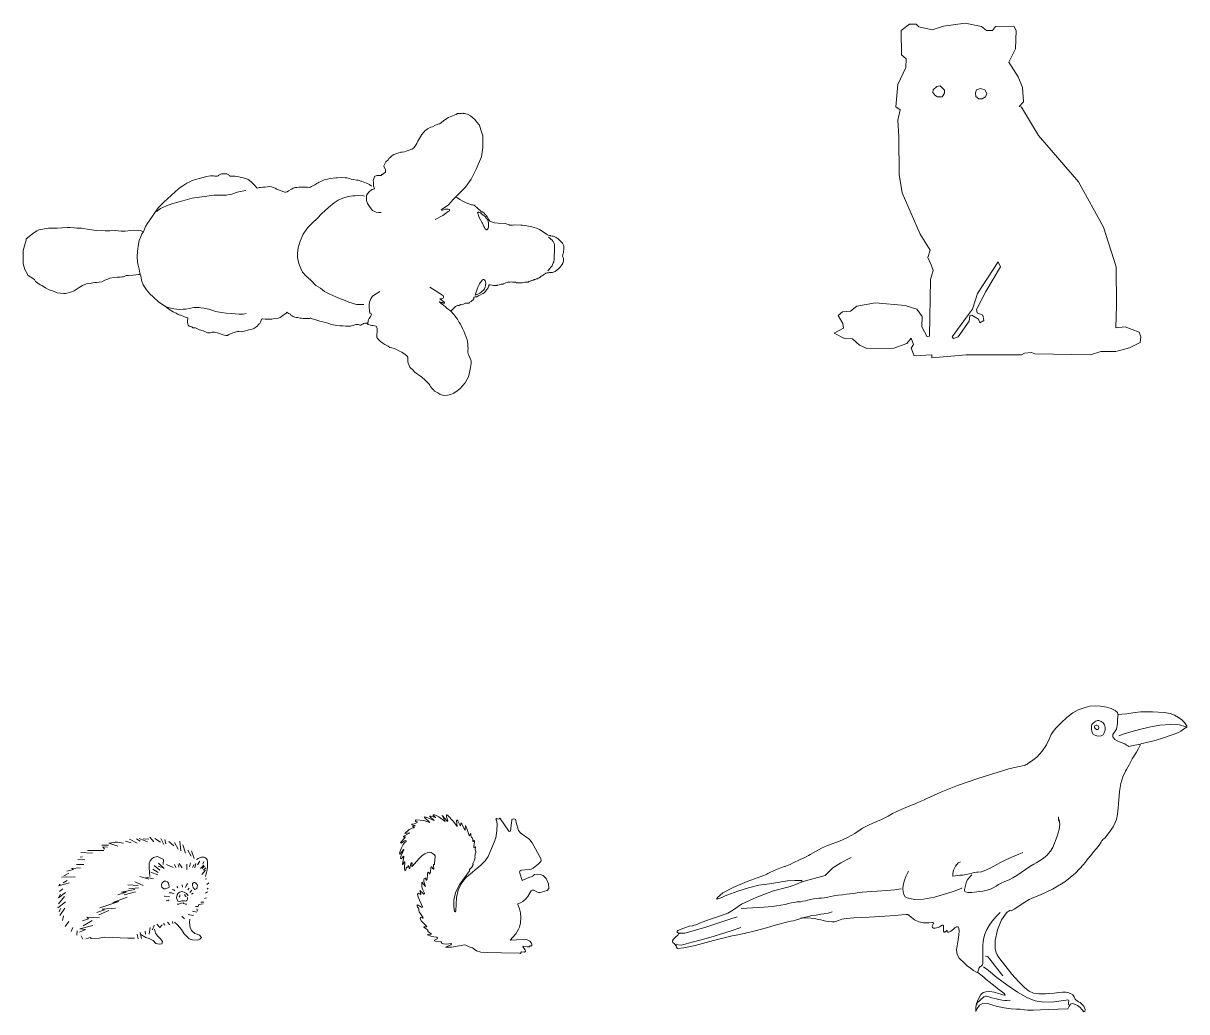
# Model space of a CAD drawing. Header units: millimetres. Extents: x -63086 to 144078, y -129912 to 13382.
# Drawn here: x -53762 to -52505, y -95725 to -94657 of the extents above; entities that cross this region are included whole.
import ezdxf

# ---------------------------------------------------------------- set-up
doc = ezdxf.new("R2010")
doc.units = ezdxf.units.MM
doc.layers.get('0').update_dxf_attribs({"lineweight": 0})
doc.layers.add('展開建具用', color=250, linetype='Continuous', lineweight=9)

# ---------------------------------------------------------------- blocks, each defined once
blk = doc.blocks.new('犬15（CAD素材.com）')
at = {"color": 0, "linetype": 'ByBlock', "lineweight": -2}
for points in [[(-38.8, 38.6), (-42, 38.6), (-44.4, 38.9), (-45.8, 39.7), (-48.2, 40.8), (-50.9, 44), (-53.6, 48.1), (-55, 51.3), (-55, 57.3), (-52.3, 60.5), (-49, 63.2), (-48.5, 63.2), (-46.6, 64), (-46.1, 64.6), (-47.1, 67.3), (-47.1, 70.8), (-47.7, 73.2), (-45.8, 77.8), (-46.1, 77.5), (-43.6, 78.6), (-39, 78.6), (-38.2, 79.4), (-37.7, 79.4), (-36.9, 80.3), (-34.4, 82.1), (-34.2, 83.2), (-34.2, 85.1), (-36.1, 88.1), (-36.1, 88.9), (-33.9, 93.2), (-31.5, 95.4), (-30.6, 96.7), (-29.6, 97.6), (-28.5, 98.6), (-27.3, 99.8), (-25.2, 101), (-23.8, 101.7), (-21.5, 102.7), (-20, 103.1), (-18.6, 103.4), (-17.8, 103.6), (-16.2, 103.6), (-13.9, 104), (-11.8, 104.8), (-8.6, 105.8), (-7, 106.4), (-5.5, 107.1), (-5, 107.4), (-5, 107.4), (-4, 108.1), (-2.6, 109.8), (-0.6, 113.2), (0.7, 115.5), (2.7, 119.1), (4.8, 122.9), (7.1, 125.4), (9, 127.4), (9.9, 127.8), (11.1, 128.8), (14.6, 130.7), (16.4, 131.2), (19.1, 132.5), (22.2, 133.8), (24, 134.4), (25.8, 135.5), (28.9, 137.9), (33.7, 141.1), (37.3, 142.6), (40.6, 144.2), (41.9, 144.5), (43.6, 145.3), (45.3, 145.5), (47.8, 145.6), (49.2, 145.7), (49.7, 145.6), (50.9, 145.5), (52.6, 145.1), (54.4, 144.6), (57.5, 142.8), (62.1, 139), (64.1, 136.5), (67.2, 132.9), (68.8, 127.8), (70.8, 121.5), (71, 117.7), (71, 108.9), (69.4, 98.8), (63.8, 85.5), (58.4, 74.7), (52.2, 66), (45.7, 59.3), (38.9, 52.7), (33.7, 46.9), (26.8, 42.2), (25.7, 41.5)], [(13.7, -42.3), (19.2, -45.8), (24.5, -49.1), (26.2, -50.2), (28, -51.7), (28.4, -52.5), (28.4, -53.2), (28.1, -53.9), (27.3, -54.6), (26.7, -54.8), (26.1, -54.8), (24.8, -54.9), (24.4, -54.9), (25.8, -55.8), (27.1, -56.6), (27.1, -56.6), (28.2, -57.5), (28.9, -58), (29.4, -58.8), (29.5, -59.2), (29.5, -59.4), (29.2, -59.6), (28.7, -59.6), (27.9, -59.4), (26.8, -58.9), (26, -58.6), (25.2, -58.4), (24.4, -58.2), (24, -58.1), (23.8, -58.1), (24.7, -58.9), (25.7, -59.7), (28.2, -61.5), (28.3, -61.6), (30.6, -63.5), (32.5, -65.1), (34.5, -66.5), (35.9, -67.9), (36.5, -68.5), (38.9, -70.9), (39.5, -71.6), (40.7, -73.1), (42, -74.9), (43.5, -76.9), (45.4, -80.4), (46.6, -82.1), (48.8, -86.7), (50.3, -89.9), (51.8, -93.3), (53, -96.1), (53.9, -99), (54.3, -100.7), (54.7, -103.6), (54.8, -106.2), (54.9, -108.2), (54.8, -111), (54.8, -112.2), (55.1, -114.3), (55.6, -115.5), (56.4, -117.4), (57.6, -119.9), (58.1, -122.1), (58.1, -124.5), (57.7, -129.1), (56.5, -134.3), (55.3, -138.9), (54, -141.6), (51.6, -145.6), (49.3, -148.4), (46.1, -152), (43.3, -154.2), (39.6, -156.6), (36.4, -158.3), (32.7, -158.9), (29.1, -159.3), (27.3, -158.8), (24.5, -157.8), (22.1, -156.2), (18.7, -154.5), (17.4, -153), (15.5, -151.1), (14.2, -149.5), (13.5, -148.2), (12.9, -147), (12.2, -146.4), (11.2, -145.1), (8.2, -142.3), (5.1, -139.5), (3.4, -138.3), (0.3, -136.1), (-2.5, -134), (-5.1, -131.3), (-6.7, -130.1), (-8.1, -128.5), (-8.8, -126.9), (-9.7, -124.3), (-10.1, -122.6), (-10.1, -118.3), (-10.3, -117.7), (-10.9, -116.9), (-12.9, -115.1), (-16.5, -112.5), (-19.8, -110.8), (-22.4, -109.5), (-25.1, -108.4), (-27.4, -107.9), (-29.5, -107.2), (-31.5, -106), (-34.9, -104.3), (-37.2, -102.8), (-39.8, -100.8), (-42.4, -98.1), (-43.6, -96.6), (-43.6, -94.2), (-43.5, -93.3), (-43.4, -90.4), (-43.4, -88.2), (-43.3, -87), (-44.5, -84.3), (-45.8, -83.9), (-48, -83.5), (-49.2, -83.5), (-50.5, -83.4), (-52.9, -82.4), (-53.8, -81.8), (-54.4, -81.2), (-54.9, -80.9), (-56.8, -80.9), (-58, -81.5), (-58.5, -81.8), (-59.8, -82.7), (-60.8, -83.1), (-62, -83.1), (-63.6, -82.7), (-64.4, -82.6), (-66.3, -82.6), (-68.5, -83.2), (-69.9, -83.5), (-72.1, -84.2), (-74.8, -84.2), (-77.3, -84.4), (-80.5, -84.1), (-83.5, -83.9), (-86.9, -83.5), (-92.5, -82.7), (-96.7, -81.1), (-99.1, -80.4), (-102.1, -79.7), (-105.1, -79), (-111.9, -76.7), (-113.7, -76.3), (-114.4, -76), (-114.9, -75.8), (-115.7, -75.8), (-116.3, -76), (-116.9, -76.1), (-118.9, -76.1), (-119.6, -76.1), (-121.8, -76.1), (-123.2, -76), (-125, -75.7), (-126.6, -75.5), (-127.9, -75.3), (-129.5, -75), (-130.9, -74.8), (-132.1, -74.7), (-133.4, -74.1), (-134.2, -73.8), (-135.3, -73), (-136.4, -72.3), (-137.1, -71.5), (-139.1, -70.8), (-140.9, -69.1), (-141.6, -70.4), (-145.1, -72.8), (-148, -74.8), (-150.2, -75.5), (-153.7, -76.1), (-157.2, -76.8), (-164.3, -76.8), (-166.7, -76.4), (-167.2, -76.3), (-168.2, -76.6), (-168.5, -77.9), (-169.4, -79.9), (-170.2, -81.4), (-170.9, -81.9), (-173.3, -84.7), (-176.4, -86.7), (-178.2, -87.6), (-181.9, -88.3), (-186.8, -89.8), (-190.1, -90.4), (-192.8, -90), (-193.6, -90), (-193.8, -89.9), (-195.2, -90.5), (-199.3, -91.7), (-203.4, -93.4), (-204.9, -94.3), (-205.8, -94.4), (-206.8, -94.4), (-209.6, -93.6), (-214.7, -91.8), (-219.1, -90.8), (-221.4, -90.8), (-223.9, -91.6), (-224.9, -91.6), (-226.7, -91.4), (-228.9, -90.6), (-231.2, -89.3), (-235.1, -88.2), (-239.5, -86.3), (-242.3, -86.1), (-243.6, -85.2), (-245.1, -84.7), (-246.4, -84.3), (-247.5, -83.3), (-247.9, -81.9), (-248.4, -80.2), (-248.4, -78.4), (-248, -75.2), (-251.5, -74.3), (-254.7, -72.7), (-258.2, -71.7), (-260.3, -70.4), (-263.8, -68.8), (-268.3, -65.9), (-270.5, -64.2), (-272.8, -62.7), (-274.3, -61.5), (-279.2, -58.3), (-285.2, -52.8), (-288.9, -49.3), (-292.4, -45.1), (-296, -39.6), (-297.8, -34.7), (-298.8, -30.1), (-298.8, -30), (-299.8, -27.1), (-300.6, -22.6), (-301.7, -18.4), (-302.2, -15), (-302.7, -9), (-302.4, -3.7), (-301.5, 2.2), (-300.4, 8.2), (-298.7, 12.4), (-297.4, 15.5), (-295.9, 17.5), (-293.7, 23.5), (-291.8, 26.4), (-289.4, 29.9), (-284.6, 36.6), (-279.8, 43.4), (-273.7, 49.5), (-266, 56.8), (-261.2, 61.2), (-256.1, 65.4), (-253.4, 67.4), (-249, 70.2), (-245.8, 71.8), (-243.2, 73), (-239.5, 74.3), (-234.3, 75.7), (-231.3, 76.5), (-227.6, 77.4), (-223.5, 78.3), (-220.9, 78.2), (-220, 78.1), (-218.8, 77.9), (-217.2, 77.8), (-216, 77.8), (-215.3, 78), (-215.1, 78.2), (-214.7, 78.4), (-214.2, 78.7), (-213.5, 79.2), (-212.9, 79.7), (-212.3, 80), (-211.4, 80.3), (-210.3, 80.4), (-209.2, 80.4), (-208.1, 80.4), (-206.4, 80.3), (-205.9, 80.2), (-205.1, 80.1), (-204.2, 79.7), (-203.5, 79.1), (-203.4, 79), (-202.9, 78.5), (-202.4, 77.9), (-201.5, 77.8), (-200.5, 77.8), (-198.8, 77.7), (-197.2, 77.7), (-192.9, 77.1), (-188.1, 76), (-185.2, 75.2), (-182.7, 74.1), (-179.4, 71.6), (-175.5, 67.8), (-172.9, 64.8), (-171.9, 65.2), (-170.3, 65.5), (-169.5, 65.5), (-167, 66), (-164.4, 66), (-160, 66.5), (-157.5, 66.1), (-155.3, 65.5), (-153.6, 64.9), (-151.6, 63.7), (-148.9, 62.6), (-144.2, 60.8), (-143, 60.5), (-142.1, 60.5), (-140.6, 61), (-139.2, 62), (-136.6, 63.5), (-135.4, 63.8), (-133.9, 64.8), (-132, 65.4), (-130, 65.4), (-127.8, 65.8), (-126.3, 65.9), (-121.1, 65.9), (-118.6, 65.8), (-116.7, 65.6), (-115.9, 65.8), (-115.2, 66), (-114.2, 66.5), (-112.9, 67.3), (-110.5, 68.5), (-108.5, 69.8), (-107, 70.6), (-105.8, 71.2), (-104.1, 71.9), (-103.3, 72.5), (-100.6, 73.8), (-96.9, 74.7), (-94.4, 75.2), (-90.9, 75.7), (-88.1, 76), (-86.5, 76), (-81.8, 76.2), (-78, 75.9), (-75.9, 75.8), (-73.3, 75.2), (-71.4, 74.7), (-69.1, 74), (-65.3, 73.4), (-63.9, 73.4), (-62.6, 73.1), (-61, 72.5), (-60.1, 72.2), (-58.6, 71.7), (-54.9, 70.2), (-51.6, 68.6), (-49.6, 66.8)], [(-281.7, 39.6), (-277.3, 42.7), (-271, 45.8), (-264.1, 48.3), (-253.1, 51.1), (-243.2, 54), (-219.5, 57.3), (-206.1, 57.3), (-203, 57.9), (-200.4, 58.4), (-194.6, 60.4), (-189.3, 61.5), (-185.1, 62.1)], [(-57.7, -60.8), (-62.1, -61), (-65.8, -60.8), (-73.8, -58.3), (-79.5, -55.9), (-80.8, -55.5), (-84.1, -54.3), (-88.1, -52.6), (-91.9, -51), (-96, -49.2), (-100.1, -47), (-104.5, -43.4), (-109.5, -40.3), (-115.5, -34.2), (-119.9, -30.2), (-124, -25.8), (-125.9, -22), (-127.8, -16.6), (-129.2, -10.1), (-129.3, -5.9), (-128.7, 0.4), (-126.5, 7.7), (-123.2, 15.2), (-119.9, 19.7), (-118.1, 22.3), (-113.2, 27.5), (-108.1, 32), (-103, 37.5), (-95.8, 43.9), (-89.6, 48.9), (-85.6, 51.9), (-80.3, 54), (-74.7, 55.7), (-69.7, 56.4), (-67.3, 56.4), (-63.1, 56.7), (-58.2, 56.6), (-57.1, 56.3)], [(41.7, 55.3), (42.1, 55.1), (43.5, 54.3), (45.9, 52.5), (49.2, 50.8), (53, 49), (55.8, 47.7), (57.8, 47.3), (58.7, 46.9), (59.7, 46.9), (60.7, 46.6), (61.5, 46.4), (61.9, 46.2), (62.1, 46.1), (62.7, 45.3), (63.1, 45), (63.9, 44.2), (65.3, 42.7), (66.5, 41.8), (67.3, 41.3), (68.4, 40.3), (69.5, 39.4), (69.7, 39.3), (70.1, 39.3), (70.3, 39.2), (70.6, 39.1), (71.3, 38.5), (72, 38), (72.6, 37.4), (73.2, 36.8), (73.5, 36.5), (74.2, 36), (74.6, 35.4), (75, 34.9), (75.2, 34.6), (75.5, 34.1), (75.8, 33.6), (75.9, 33.4), (77.1, 31.3), (78.5, 29.3), (79.2, 28.6), (83.4, 27.2), (87.4, 27), (95, 26.5), (99.2, 25.3), (99.3, 25.1), (99.4, 25), (99.7, 24.9), (100, 24.7), (100.3, 24.7), (100.7, 24.7), (101.3, 24.7), (101.5, 24.8), (101.9, 24.9), (102.9, 24.9), (104.9, 25.1), (111.8, 24.9), (113.4, 24.7), (118.5, 24.1), (123.8, 22.9), (129, 21.4), (132, 20), (136.1, 17.6), (139.7, 15.2), (140.8, 14.2), (141.6, 14.1), (142.9, 13.6), (143.7, 13.6), (144.1, 13.4), (144.3, 13.4), (145.7, 13), (146.8, 12.8), (147.9, 12.4), (149.2, 11.7), (150.1, 11.4), (151.3, 10.6), (151.8, 10.4), (152.3, 9.9), (152.6, 9.6), (152.9, 9.4), (153.5, 8.8), (154.2, 8.4), (154.9, 7.7), (155.6, 6.9), (156.4, 6), (156.9, 5.2), (157.8, 4), (158.1, 3.3), (158.4, 2.4), (158.5, 1), (158.5, -0.4), (158.4, -1.6), (158.1, -3.8), (158, -4.7), (157.7, -5.8), (157.4, -6.7), (157.2, -7.4), (157.1, -8.6), (157.2, -9.3), (157.6, -10.1), (158, -11.3), (158, -12.6), (157.9, -13.8), (157.9, -14.2), (157.7, -14.9), (157.6, -15.5), (157.6, -15.6), (157.1, -16.5), (156.9, -17.2), (156.6, -17.6), (156, -18.3), (155.5, -19), (154.4, -20.4), (153.2, -21.8), (152.1, -22.8), (150.8, -23.8), (149.4, -24.9), (149, -25.1), (148.2, -25.5), (146.8, -25.9), (146.2, -26.2), (145.6, -26.3), (145, -26.4), (144.2, -26.5), (143, -26.5), (141.9, -26.7), (141, -26.7), (140.5, -26.8), (139.7, -27), (139, -27.2), (138.4, -27.5), (137.6, -28), (136.7, -28.5), (135.9, -29.1), (134.9, -29.8), (134, -30.3), (133.1, -30.9), (132.7, -31.2), (132.3, -31.6), (132.2, -31.6), (131.6, -32), (131.1, -32.3), (130.4, -32.7), (129.8, -33), (128.9, -33.3), (128.2, -33.6), (127.3, -33.8), (126.7, -34), (126.2, -34.1), (125.7, -34.2), (125.1, -34.5), (124.2, -34.8), (123.8, -35), (123, -35.4), (122.6, -35.5), (122, -35.7), (121.6, -35.8), (121.1, -36.1), (120.7, -36.2), (119.8, -36.6), (119.4, -36.6), (118.7, -36.7), (118.3, -36.7), (117.5, -36.7), (116.2, -36.9), (114.8, -37.2), (114.8, -37.2), (114.7, -37.2), (113.2, -37.4), (112, -37.4), (109.6, -37.5), (107.9, -37.4), (107.4, -37.4), (106, -36.9), (105.5, -36.9), (104.7, -36.7), (103, -36.6), (101.3, -36.5), (99.9, -36.6), (98.3, -36.8), (97.1, -37), (95.8, -37.5), (94.9, -37.9), (93.5, -38.4), (93.2, -38.5), (93, -38.6), (92.4, -38.8), (91.5, -38.9), (90.9, -39), (90.4, -39.1), (90.2, -39.1), (90.2, -39.1), (88.4, -39.5), (87.1, -39.9), (86.4, -40.1), (86, -40.3), (82.5, -40.3), (81, -40), (78.9, -39.8), (77.9, -39.8), (77.9, -39.8), (77.9, -39.8), (77.8, -39.8), (77.8, -39.8), (77.7, -39.8), (77.5, -39.8), (77.3, -39.9), (77.3, -40.1), (77.2, -40.3), (77.2, -40.8), (77.1, -41.2), (77.2, -41.6), (76.8, -42.3), (76.2, -43.5), (75, -45.2), (73.6, -46.7), (72.5, -48), (71.4, -48.9), (70.7, -49.2), (68.5, -50.5), (65.9, -51.7), (64.4, -52.6), (63.4, -52.8), (62.5, -52.8), (62, -52.9), (61.6, -53.1), (61.3, -53.5), (61.3, -54), (61, -54.7), (61, -54.8), (60.7, -55.2), (60.1, -56.1), (59.5, -56.5), (58.8, -57.2), (58.3, -57.6), (56.9, -58.5), (56.4, -59), (56.2, -59), (55.6, -59.3), (55.1, -59.4), (54.6, -59.4), (52, -59.4), (52, -59.4), (50.8, -60.2), (49.9, -60.4), (47.1, -61), (45.4, -61.9), (43.5, -62), (42.1, -62.7), (41.5, -63.2), (39.9, -64.6), (38.6, -65.8), (37.4, -67.1), (36.7, -67.6), (36.5, -68.5)], [(19.4, 30.9), (27.7, 35.4), (33.5, 39.5), (34.8, 40.2), (34.8, 41.9), (33.3, 42.2), (30.2, 42.2), (28.3, 41.5), (26.1, 40.8)], [(-299.3, -28.6), (-301, -28.6), (-304.1, -28.8), (-306.9, -29.3), (-311.8, -29.4), (-314.6, -29.5), (-317.4, -30.9), (-319.3, -30.9), (-321, -31.2), (-324.2, -31.2), (-327.5, -31.7), (-332.2, -32.5), (-334.2, -33.6), (-337.6, -34.5), (-340.9, -36.3), (-346.4, -37.3), (-348.4, -37.3), (-354.5, -38.2), (-357.4, -38.7), (-361.6, -40.4), (-365.3, -42.4), (-370.7, -46), (-374.6, -47.7), (-377, -48.4), (-379.9, -49.1), (-381.7, -49.1), (-388.9, -48.3), (-394.2, -46.2), (-397.8, -45.1), (-401.7, -42.9), (-405.5, -40.2), (-407.5, -39.8), (-409.9, -38), (-412.3, -36), (-413.5, -34), (-420.3, -29.7), (-424, -23.1), (-425.7, -16.9), (-425.7, -2.5), (-424.4, 2.4), (-422.4, 8.6), (-422.4, 10.2), (-415.8, 15.6), (-410.9, 18.7), (-408.7, 19.7), (-398.3, 21.5), (-389.1, 21.5), (-378.3, 22.4), (-374.9, 22.4), (-370.7, 21.9), (-367.9, 21.5), (-362.8, 21.5), (-354.4, 20.2), (-346.9, 19.1), (-337.2, 18.6), (-332.1, 18.6), (-326.4, 18.9), (-320, 18.2), (-315.4, 18.2), (-309.4, 18.9), (-306.6, 19.3), (-301.5, 18.9), (-298.4, 18.7), (-296.2, 17.7)], [(141.9, 12), (143.1, 10.7), (144.2, 9.7), (145.6, 8.5), (146.8, 7.1), (147.2, 6.4), (147.8, 5), (148.2, 3.4), (148.3, 1.5), (148.3, -4.8), (148.1, -7.2), (148, -10.2), (148, -11.9), (147.5, -14.7), (147, -16), (146.3, -17.6), (145.6, -19.2), (144.8, -20.1), (143, -22.5), (142.1, -23.4), (141.4, -24.2), (141, -24.7)], [(-40.5, -46.7), (-48.2, -52), (-50, -54.9), (-51.6, -58.4), (-51.9, -61), (-51.9, -64.1), (-51.5, -67), (-51.5, -68.9), (-51.2, -69.2), (-51.2, -70.3), (-49.5, -70.9), (-49.5, -71.2), (-50.6, -74.2), (-51.9, -76), (-52.5, -77.3), (-53.2, -78.7), (-53.5, -81.9)], [(-184.7, -70.8), (-188, -71.2), (-192.4, -71.2), (-196.7, -71), (-201.1, -70.6), (-206.4, -70.3), (-211.7, -69.6), (-217.6, -68.3), (-225.3, -66.1), (-230.5, -64.9), (-233.8, -64.4), (-235.6, -64), (-241.5, -64), (-243.3, -64.5), (-246.1, -65.2), (-250.2, -65.8), (-253, -66.1), (-256.6, -66.2), (-259.8, -65.8), (-263.1, -65.5), (-267.5, -64.4), (-271.1, -63.3), (-273, -62.4)]]:
    blk.add_lwpolyline(points, dxfattribs=at)
for points in [[(65, 38.8), (66.9, 33), (70.3, 27.4), (70.5, 26.8), (71.2, 25), (72.1, 23.3), (72.7, 22.3), (73.4, 21), (73.8, 20.6), (74.3, 20.1), (74.5, 20), (74.6, 19.9), (75.1, 19.9), (75.4, 20.1), (75.9, 20.5), (76.5, 21.5), (76.9, 22.6), (77, 23.1), (77, 23.6), (77, 23.6), (77, 24.1), (77, 27), (76.1, 30.4), (75, 31.9), (73.7, 33.7), (71.9, 35.3), (70.3, 36.5), (68.3, 38), (66.9, 38.8), (65.9, 38.9), (65.2, 38.9)], [(62.7, -50.7), (63.5, -47.6), (64.7, -44.5), (65.7, -41.3), (67.3, -38.4), (70.1, -34.6), (70.6, -34.1), (71.2, -33.8), (71.7, -33.8), (72, -34), (72.5, -34.4), (73.3, -35.4), (73.9, -36.4), (74, -38.3), (73.9, -40.1), (73.4, -42), (72.7, -43.9), (71.8, -45.1), (69.9, -46.9), (68.9, -47.7), (67.5, -48.5), (66.9, -48.9), (65.6, -49.7), (64.4, -50.2), (63.7, -50.5)]]:
    blk.add_lwpolyline(points, close=True, dxfattribs=at)
blk = doc.blocks.new('ハリネズミ（CAD素材.com）')
at = {"color": 0, "linetype": 'ByBlock', "lineweight": -2}
for points in [[(-32.4, 108.3), (-36.7, 113.3)], [(-88.6, 104.7), (-81.4, 104.7)], [(-82.7, 102.5), (-87.7, 103), (-86, 100.4)], [(-71.4, 103.6), (-81.2, 106.8), (-72.1, 108.1)], [(-73.8, 108.4), (-65.2, 106.9)], [(-63, 109.2), (-57.2, 107.2)], [(-50.6, 106.9), (-58.8, 111.2)], [(-51.3, 111.5), (-47.3, 108.9)], [(-39.2, 108.3), (-48.4, 111.9)], [(-44.1, 111.7), (-37.9, 111.2)], [(-31.3, 112.1), (-25.4, 107.8)], [(-21.9, 105.4), (-25.1, 111.9)], [(-20.5, 110.7), (-19.4, 106.3)], [(-16.2, 108.6), (-10.8, 104.1)], [(-6.3, 100.5), (-10.3, 107.5)], [(-4.6, 108.9), (-3.4, 98.6)], [(1.8, 96.1), (-1.1, 105)], [(-107.2, 88.8), (-114.7, 89.3)], [(-112, 91.6), (-109.6, 92.1)], [(-98.9, 96), (-111.4, 96.9)], [(-104.2, 99), (-86.6, 99)], [(-22.5, 84), (-22, 89.3), (-28.6, 92.6), (-32.8, 91.4), (-34.7, 89.8), (-36.4, 87.9), (-37.5, 84.8), (-37.6, 79.8), (-37.2, 76), (-37, 70.9)], [(7.7, 92.7), (4.3, 99.2)], [(11.2, 90.3), (8.2, 98.7)], [(23.3, 70.8), (25.1, 78.2), (25.5, 81.4), (25.6, 84.1), (25.6, 86.9), (25.2, 89.3), (23.4, 91.2), (22, 91.9), (18.9, 91.8), (17.4, 91.4), (15.2, 90.3), (13.5, 89.2)], [(-111.8, 80.3), (-121.6, 79.5), (-119.2, 78.5), (-126.6, 76.7)], [(-116.1, 83.9), (-108.3, 83.9)], [(-33.7, 78.7), (-27.8, 75.2)], [(-32.1, 82.6), (-26.1, 77.9)], [(-22.2, 80.3), (-27.8, 82.2)], [(-27.5, 85.3), (-21.4, 79.5)], [(-11.7, 80.7), (-19, 83.8)], [(-10.2, 83.8), (-8.8, 80.5)], [(-6.4, 84), (-5.7, 80.9)], [(-1.9, 80.1), (-5.1, 84.8)], [(3.1, 84.1), (3.1, 78.4)], [(6.1, 81.2), (7.2, 85.8)], [(11.1, 83.8), (9.3, 80.6)], [(11.7, 80.1), (12.8, 85)], [(17.2, 87.4), (14.6, 83.6)], [(21.4, 83), (17.9, 79.7)], [(19.4, 72.9), (23.3, 77.6)], [(22.2, 82), (19.8, 79.5)], [(21.6, 87.2), (20.4, 84.1)], [(23.5, 80.1), (21.3, 77.9)], [(-123.9, 63.9), (-135.1, 60.8), (-133.7, 62.7)], [(-117.7, 70.6), (-132.2, 70)], [(-126.1, 66.5), (-130.6, 63.9)], [(-124.4, 74.5), (-129.9, 71.7)], [(-44.1, 61.3), (-52.9, 65)], [(-38, 67.9), (-47.8, 70.7)], [(-41, 70.3), (-32.8, 68.3)], [(-35.7, 75.4), (-28.2, 72.5)], [(-15.8, 60), (-16.8, 63.8), (-17.7, 65.2), (-19.5, 65.7), (-21.5, 65.8), (-23.4, 64), (-24.1, 62.4), (-24.4, 60.7), (-23.9, 59.2), (-21.9, 57.7), (-19.8, 57.6), (-18.1, 58.1), (-17, 58.7), (-15.6, 59.2)], [(4.1, 63.4), (3.3, 62.3), (1.8, 59.1)], [(9.4, 60.8), (9.4, 63.2), (10.6, 64.3), (11.7, 64.5), (12.7, 63.8), (13.7, 63.1), (14.4, 62.2), (14.6, 61), (14.2, 59.6), (13.9, 58), (12.7, 57.3), (11.8, 56.9), (10.9, 57.7), (9.8, 59), (9.5, 59.9)], [(24.4, 68.2), (23.1, 68)], [(27, 63.9), (24.8, 62.4)], [(-128.1, 53.7), (-135.7, 47.9), (-133.4, 51.9)], [(-130.7, 57.4), (-134.3, 54.8)], [(-53, 57), (-67.5, 54.1), (-62.4, 54.1), (-71.3, 51.1)], [(-52.4, 54.2), (-64.6, 51.1)], [(-49.5, 61.2), (-60.7, 62)], [(-49, 58.5), (-59.4, 57.5)], [(-10.5, 52.1), (-13.4, 53.4), (-15.8, 53.4)], [(-9.7, 55.3), (-11.1, 56.6), (-12.8, 57.3)], [(4.4, 49.9), (2.7, 52.6), (0.3, 54.1), (-2.8, 54.5), (-4.5, 54.1), (-6.2, 52.7), (-7.5, 51), (-8.2, 47.9), (-6.6, 44.3), (-4.4, 43.8), (-2.4, 44.7), (0.6, 44.5), (2.1, 44.3), (3, 44.8), (3.8, 46.3), (4, 48.1)], [(-6.7, 58.8), (-7.5, 59.8), (-7.8, 60)], [(-4.4, 51.2), (-4.3, 49.7), (-5.2, 48.7)], [(-1.7, 59.5), (-2.1, 62)], [(1, 51.8), (1, 50.7), (1.7, 49.5), (2.5, 49)], [(4.3, 56.3), (5.7, 58.3)], [(6.3, 53.7), (8.6, 56.2)], [(8.2, 51.8), (10, 53)], [(25.4, 54.2), (23.3, 52.7)], [(26, 58.3), (25, 57.2)], [(-127.9, 43.5), (-136.3, 36.9)], [(-129, 49.1), (-135.5, 41.4)], [(-61.2, 48.7), (-76.8, 42.8), (-70.2, 43.9), (-90.7, 36.9)], [(-15.5, 49.4), (-20.7, 49.6), (-21.3, 49.5)], [(-16, 45.5), (-16.9, 45.1), (-19.2, 44.6)], [(-7.2, 41.1), (-5.7, 41), (-3.1, 42.1), (-0.8, 42.6), (-0.1, 41.8), (1.8, 41), (3.2, 40.9)], [(12.5, 38.4), (15.5, 38.4), (16.2, 40.5), (18.4, 41), (20.9, 41.4)], [(18.4, 43), (21.5, 43.3)], [(22.3, 47.2), (24.5, 47.9)], [(-133.5, 36.3), (-134.9, 32.8)], [(-128.8, 36.6), (-134, 28.8)], [(-130.1, 28.5), (-131.2, 23.4)], [(-91.1, 26.1), (-105, 26.9), (-103.1, 25.3), (-109.6, 22.8)], [(-74, 36.8), (-88.2, 35.6), (-85.9, 35), (-94, 31.9)], [(-81.2, 34.1), (-92.1, 29.4)], [(-2.2, 27.9), (0.6, 25.1)], [(4.7, 29.7), (9.9, 28.8), (9.6, 29)], [(9.1, 33.5), (14.1, 32.3)], [(13.8, 36), (14.6, 33.5)], [(-124.2, 22.2), (-128.4, 16.8)], [(-120.1, 15.7), (-121.9, 11.4)], [(-98.5, 18.1), (-112.4, 14.4), (-106.2, 13.7), (-112.9, 10.6)], [(-99.3, 23.2), (-108.8, 17.7)], [(-47.4, 8.4), (-41.2, 5), (-37.5, 4), (-33.2, 1.6), (-30.2, -1.7), (-26.7, -2.3), (-23.8, -2), (-23.3, 0.5), (-25.6, 4), (-28.5, 6.8), (-30.9, 9.6), (-31.8, 13.8)], [(-36.4, 15.7), (-37.7, 8.7)], [(-32.3, 18.4), (-34.1, 13.2)], [(-29.3, 19.3), (-26, 15.8), (-23.5, 18.8)], [(-22.1, 20), (-20.8, 18.4)], [(-17.9, 21.7), (-15.4, 18.5)], [(-12.4, 22.1), (-12, 20)], [(-10.3, 21.5), (-6.9, 18.5), (-2.6, 13.6), (0.1, 9), (5.8, 3.6), (9.3, 2.6), (15, 2), (17.3, 3.2), (19, 4.8), (16.8, 7.5), (14.3, 8.7), (11.7, 9.3), (8.3, 12.4), (6.7, 15.6), (6.1, 21), (6.3, 24.8)], [(-115.5, 12), (-115.8, 7.4)], [(-111.1, 6.8), (-109.3, 3.1)], [(-106.1, 3.5), (-100.8, 5.1), (-100.2, 3.8), (-91.7, 4.3), (-85.3, 5.5), (-60.8, 4.4), (-53.4, 4.1)], [(-50.4, 8.5), (-49.4, 3.4)], [(-47.3, 10.3), (-46, 3.8)], [(-41.8, 11.7), (-41.4, 8.6)]]:
    blk.add_lwpolyline(points, dxfattribs=at)
blk = doc.blocks.new('鳥4（CAD素材.com）')
at = {"color": 0, "linetype": 'ByBlock', "lineweight": -2}
for points in [[(-62.9, 321.1), (-70.2, 318.3), (-76.2, 315.1), (-82.1, 310.6), (-89, 304.1), (-94.4, 298.6), (-97.4, 294.9), (-99.5, 291.6), (-101.4, 287.3), (-104.6, 280.7), (-109.3, 273.7), (-114.5, 267.7), (-119.2, 264), (-120.9, 263), (-122.6, 261.9), (-124, 260.9), (-124.7, 260.3), (-125.4, 259.8), (-126.5, 259.2), (-127.6, 258.8), (-128.7, 258.4), (-135.7, 256.9), (-140.6, 255.7), (-145.1, 254.5), (-150.9, 252.8), (-178.6, 244.1), (-200.7, 236.5), (-218.8, 229.4), (-233.9, 222.6), (-237.4, 220.8), (-241.1, 219.2), (-244.3, 217.8), (-246.4, 217), (-252.4, 214.7), (-261.7, 210.6), (-270.8, 206.3), (-275.8, 203.6), (-277.9, 202.3), (-280.7, 200.9), (-283.6, 199.6), (-286.3, 198.5), (-291.6, 196.3), (-297.6, 193.4), (-303.2, 190.5), (-305.9, 188.6), (-311.5, 184.8), (-319.5, 180.5), (-328.2, 176.5), (-336.3, 173.6), (-341.2, 171.8), (-347.6, 168.9), (-354.2, 165.5), (-359.9, 162.2), (-361.7, 161.1), (-364.3, 159.7), (-367.2, 158.3), (-369.9, 156.9), (-372.8, 155.6), (-376, 154), (-379.1, 152.6), (-381.5, 151.4), (-383.5, 150.5), (-385.4, 149.7), (-387, 149.1), (-387.5, 149), (-389.2, 148.7), (-396.1, 145.8), (-402.6, 142.9), (-405.5, 141.4), (-406.6, 140.8), (-408.2, 140), (-410.1, 139.3), (-412, 138.6), (-427.9, 133), (-442.4, 126.7), (-454.1, 120.5), (-459.9, 115.5), (-460.8, 114.4), (-460.8, 114.1), (-460.5, 114), (-458.9, 114.5), (-457.5, 114.9), (-455.2, 115.8), (-452.6, 116.9), (-449.9, 118), (-438, 122.6), (-426.5, 126.2), (-415.2, 128.8), (-403.9, 130.5), (-401.3, 130.9), (-397.9, 131.4), (-394.4, 132), (-391.2, 132.6), (-384.5, 133.5), (-376.4, 134), (-368.9, 134), (-368.4, 133.1), (-369.5, 132.1), (-375.5, 129.7), (-381.4, 127.6), (-385.4, 126.5), (-399.5, 122.7), (-417.4, 116), (-434, 108.6), (-441.4, 103.5), (-444.5, 101.1), (-449, 98.8), (-455.7, 96.1), (-466.4, 92.5), (-470.9, 91), (-475.4, 89.4), (-479.3, 87.9), (-481.7, 87), (-483.4, 86.2), (-485.1, 85.6), (-486.5, 85.1), (-487.3, 85), (-490.2, 84.6), (-496.4, 82.5), (-502.8, 80.1), (-503.7, 79.1), (-503.7, 78.6), (-503.5, 78.2), (-503.1, 77.7), (-502.5, 77.4), (-501.9, 76.9), (-502, 76.2), (-502.8, 75.1), (-504.9, 73.3), (-507.7, 70.6), (-508.7, 68.7), (-508.3, 67.1), (-506.5, 65.5), (-505.6, 64.7), (-504.9, 63.9), (-504.5, 63.1), (-504.6, 62.5), (-503.3, 60.6), (-496.4, 61.1), (-484.3, 63.6), (-464.4, 69), (-454.2, 71.8), (-448.5, 73.3), (-444.3, 74.3), (-439.9, 75.1), (-431.2, 76.8), (-419.3, 79.7), (-407.2, 82.9), (-397.8, 85.7), (-393.3, 87), (-388.5, 88.4), (-384.1, 89.5), (-380.9, 90.1), (-378.3, 90.6), (-375.7, 91.2), (-373.5, 91.9), (-372, 92.4), (-368.6, 93.4), (-362.3, 93.5), (-355.6, 93.1), (-350.4, 92), (-348.4, 91.5), (-345.7, 90.9), (-342.8, 90.2), (-340.1, 89.7), (-336.4, 89.2), (-334.1, 89.2), (-332.1, 89.7), (-329.3, 90.9), (-325.7, 92.1), (-320.8, 92.9), (-312.9, 93.6), (-296.1, 94.5), (-284.6, 95.2), (-273.9, 95.8), (-264.8, 96.4), (-260.7, 96.8), (-256.3, 97.2), (-254.3, 97.1), (-252.9, 96.3), (-250.7, 94.3), (-247.1, 91.4), (-242.5, 89.4), (-237.3, 88.3), (-231.8, 88.3), (-228.2, 88.6), (-227, 88.5), (-226.6, 88), (-226.9, 87), (-228, 84.6), (-227.9, 83.1), (-226.8, 82.4), (-224.7, 82.5), (-223.3, 82.9), (-221.7, 83.4), (-220.3, 84), (-219.2, 84.6), (-217.2, 85.8), (-216.4, 85.7), (-216, 84.9), (-215.9, 82), (-215.8, 79.4), (-215.3, 78.3), (-214.4, 78.2), (-213.1, 79.2), (-212.5, 79.8), (-212.2, 79.9), (-212, 79.8), (-211.9, 79.2), (-211.4, 78.3), (-210.1, 78.2), (-208, 79.3), (-205.2, 81.5), (-203.2, 83.1), (-201.8, 83.9), (-200.8, 84.1), (-200.1, 83.8), (-199.2, 82.1), (-199, 79.5), (-199.4, 75.3), (-200.5, 67.9), (-201.7, 59), (-201.2, 54), (-198.9, 50), (-193.3, 44.5), (-190.1, 41.9), (-186.6, 39.2), (-183.3, 36.9), (-180.8, 35.4), (-178.4, 34.1), (-175.4, 31.9), (-172.3, 29.5), (-169.6, 27.1), (-166.8, 24.7), (-163.4, 21.9), (-160.1, 19.3), (-157.4, 17.3), (-153.4, 14.5), (-150.6, 12.1), (-149.2, 10.6), (-149.5, 10), (-150.1, 10.1), (-151.9, 10.6), (-154, 11.3), (-156.3, 12), (-161.1, 13.3), (-165.9, 13.9), (-170.1, 13.8), (-173, 13), (-175.6, 10.7), (-178.2, 6.2), (-180.2, 1.2), (-180.9, -3), (-180.8, -7.5), (-179.5, -4.3), (-176.8, -0.6), (-173, 1.3), (-168, 1.1), (-161.6, -1), (-157.4, -2.3), (-150.2, -3.6), (-142.8, -4.6), (-136.9, -4.9), (-135.2, -4.9), (-132.9, -5.1), (-130.5, -5.4), (-128.3, -5.7), (-125, -6), (-118.9, -6.1), (-111.2, -5.9), (-102.3, -5.5), (-81.4, -4.5), (-80.1, -1.7), (-79.4, -0.6), (-78.6, 0.3), (-77.6, 0.8), (-76.6, 1), (-74.2, 0.5), (-71.2, -1), (-68.3, -3.2), (-66.4, -5.4), (-64.4, -7.8), (-63.1, -7.6), (-62.9, -5.5), (-64.4, -1.9), (-65.3, -0.7), (-66.7, 0.7), (-68.3, 2), (-69.9, 3), (-71.5, 3.9), (-72.7, 4.9), (-73.7, 5.8), (-73.9, 6.4), (-74.5, 8.4), (-76.2, 10.3), (-78.6, 12), (-81.4, 13), (-83.8, 13.3), (-87.1, 13.3), (-91.2, 13), (-96.4, 12.3), (-105.7, 11.4), (-112.8, 11.4), (-118.5, 12.4), (-123.3, 14.4), (-128, 17.9), (-134.6, 24.5), (-142, 32.8), (-149.7, 42.4), (-156.1, 50.7), (-158, 53.6), (-159, 56.1), (-159.9, 60.2), (-160.1, 69.3), (-157.5, 80.7), (-153.2, 91.5), (-147.9, 98.9), (-146.6, 100.1), (-145.4, 101), (-144.4, 101.5), (-143.9, 101.5), (-142.7, 101.4), (-139.5, 103.1), (-135.7, 105.4), (-131.9, 108.1), (-128.1, 110.7), (-123.2, 113.3), (-117.5, 116), (-111.2, 118.5), (-97.9, 124.5), (-84.9, 132.6), (-73.4, 141.8), (-64.7, 151.2), (-62.9, 153.5), (-60.1, 157), (-56.8, 161), (-53.6, 164.9), (-50.5, 168.7), (-47.7, 172.2), (-45.5, 175.3), (-44.7, 176.7), (-44.2, 177.6), (-43.6, 178.3), (-43, 178.9), (-42.5, 179), (-41.4, 179.6), (-36.9, 185.9), (-32.7, 192.1), (-30.2, 196.5), (-28.9, 200), (-27.9, 205.6), (-27, 212.7), (-26.5, 221), (-25.7, 230.3), (-24.2, 238.7), (-22, 246), (-19.1, 252), (-18, 254.1), (-16.6, 256.6), (-15.3, 259.1), (-14.2, 261.3), (-13.2, 263.3), (-12, 265.6), (-10.7, 267.7), (-9.6, 269.3), (-7.4, 272.6), (-5.2, 276.5), (-3.3, 280.4), (-3.5, 281.2), (-3.4, 281.5), (-1.7, 281.9), (0.6, 282.5), (3.3, 283), (8.5, 284.1), (13.8, 285.5), (20.9, 287.8), (32.4, 291.6), (35.3, 292.7), (38.1, 294), (40.6, 295.4), (42.2, 296.5), (43.5, 297.5), (44.6, 298.3), (45.6, 298.9), (46.2, 299), (46.9, 299.5), (47, 300.8), (46.1, 302.7), (44.6, 304.8), (41.8, 307.5), (38, 310.1), (33.6, 312.5), (28.9, 314.4), (22.6, 315.6), (10, 316.1), (-2.9, 316.1), (-11.4, 315.2), (-17.6, 314.2), (-23, 313.6), (-27.2, 313.4), (-27.5, 313.9), (-27.7, 315.6), (-30.5, 317.8), (-34.7, 319.9), (-39.6, 321.4), (-46.2, 322.5), (-52.1, 322.9), (-57.6, 322.4)], [(-53.3, 304.9), (-54.6, 303.7), (-55.4, 302.4), (-55.8, 300.8), (-55.9, 298.4), (-55.4, 294.8), (-54, 292.2), (-51.7, 290.6), (-48.6, 290), (-45.6, 290.4), (-43.5, 291.5), (-42.1, 293.4), (-41.3, 296.3), (-41.1, 299.5), (-41.8, 302.2), (-43.4, 304.4), (-45.6, 305.9), (-47.9, 306.8), (-49.6, 306.9), (-51.2, 306.3)], [(-52.6, 300.5), (-52.6, 299.3), (-52, 298.1), (-50.7, 297.3), (-49.1, 297), (-48.2, 297.7), (-48.1, 299.3), (-48.9, 301), (-50.2, 301.8), (-50.9, 301.8), (-51.6, 301.6), (-52.2, 301.1)]]:
    blk.add_lwpolyline(points, close=True, dxfattribs=at)
for points in [[(-3.4, 281.5), (-12.8, 279.4), (-15.5, 278.9), (-16.8, 279.5), (-18.3, 280.3), (-19.9, 281.6), (-25.1, 283.6), (-28.2, 285), (-30.6, 286.5), (-33, 289.1), (-32.8, 291.9), (-28.8, 297.4), (-27.9, 303.2), (-27.9, 307.9), (-27.2, 313.4)], [(45.9, 300.1), (39.2, 302.2), (29.1, 302.6), (17.8, 301.8), (6.3, 299.7), (-3.9, 297.3), (-13.4, 294.8), (-21.6, 292.2), (-26.4, 290.5)], [(-185.2, 140), (-186.3, 139), (-188.6, 136.6), (-190.2, 134.3), (-191.4, 131.5), (-192.5, 127.3), (-193.1, 124.4), (-193.2, 123), (-192.9, 122.1), (-192.2, 121.6), (-189.7, 121.1), (-185.4, 121.1), (-179.9, 121.6), (-173.5, 122.6), (-168.6, 123.6), (-165.2, 124.6), (-162.2, 126), (-159, 128), (-156.4, 129.6), (-153.4, 131.2), (-150.3, 132.6), (-147.8, 133.6), (-144.8, 134.8), (-140.9, 136.8), (-136.5, 139.5), (-131.8, 142.7), (-127.3, 145.8), (-122.6, 149), (-118.1, 151.7), (-114.9, 153.5), (-109.4, 156.9), (-104.3, 161.1), (-100.1, 165.6), (-97.7, 169.8), (-92.9, 181.9), (-90.7, 189), (-90.2, 194.6), (-90.8, 200)], [(-197.5, 154), (-197.5, 154), (-200, 153), (-202.9, 149.5), (-205.2, 145.3), (-205.9, 141.7), (-205.9, 138.8), (-198.2, 139.6), (-194.9, 139.9), (-191.4, 140.5), (-188.2, 141.1), (-185.9, 141.6), (-184, 142.2), (-181.9, 142.6), (-180.1, 142.9), (-178.7, 143), (-174.9, 143.5), (-170.2, 145.1), (-164.6, 147.6), (-158.4, 151.2), (-154.4, 153.4), (-149.2, 156), (-143.7, 158.5), (-138.9, 160.5), (-134.5, 162.3), (-130.8, 163.8), (-130, 164.1)], [(-368.9, 132.5), (-343.8, 139.5), (-339.2, 143.6), (-335.4, 147.6), (-326.7, 153.1), (-317.2, 158), (-315.5, 158.8)], [(-253.6, 143.6), (-253.9, 143.4), (-254.4, 142.8), (-254.9, 142), (-256.6, 138.3), (-258.3, 133.4), (-259.6, 128.6), (-259.9, 125.5), (-259.6, 121.9), (-258.6, 118.8), (-257.1, 116.5), (-255.1, 115.2), (-247.3, 113.6), (-237.4, 113.9), (-225.4, 116.1), (-211.2, 120.2), (-205.3, 122.2), (-200.4, 124), (-196.2, 125.6), (-195.9, 126)], [(-434.4, 103.8), (-422.2, 104.4), (-410.1, 105.1), (-400.7, 105.9), (-396.4, 106.5), (-391.6, 107.3), (-386.9, 108.2), (-383.3, 109), (-380.1, 109.8), (-376.8, 110.4), (-373.9, 110.9), (-372, 111), (-370.2, 111.1), (-367.7, 111.6), (-364.9, 112.2), (-362.3, 112.9), (-359.6, 113.6), (-356.3, 114.2), (-353.1, 114.7), (-350.5, 114.9), (-347.8, 115), (-344.4, 115.4), (-340.8, 116), (-337.6, 116.6), (-334.2, 117.3), (-329.8, 118), (-325.1, 118.6), (-321, 119.1), (-317, 119.5), (-312.9, 120), (-309.1, 120.5), (-306.5, 120.9), (-303.7, 121.3), (-298.8, 121.8), (-293.2, 122.2), (-287.4, 122.5), (-276.9, 123.1), (-268.4, 124), (-261.8, 125.1), (-261.6, 125.1)], [(-438.9, 94.8), (-446.6, 92.1), (-465.2, 86), (-473.6, 83.3), (-495.3, 77), (-497.7, 77), (-502.1, 77.2), (-502.8, 77.5)], [(-370.1, 93.2), (-361.4, 95.2), (-358.3, 96.1), (-353.3, 96.7), (-348.4, 97.5), (-345.2, 98.1), (-340.3, 98.7), (-336.1, 100)], [(-154.7, 99.5), (-158.9, 95), (-163.2, 90), (-166.4, 85.5), (-169, 80.9), (-171.1, 75.9), (-172.3, 71.9), (-172.9, 68.2), (-173.2, 63.6), (-173.3, 55.9), (-173.3, 47.5), (-173.5, 44.2), (-174.1, 42.5), (-175.3, 41.4), (-176.1, 40.9), (-176.9, 40.1), (-177.5, 39.2), (-177.7, 38.3), (-177.9, 37.4), (-179, 34.4)], [(-505.6, 64.7), (-498.8, 64.3), (-491.3, 66.2), (-468.4, 72.4), (-445.2, 79.7), (-434.9, 83.1)], [(-170.6, 52.4), (-170.4, 52.4), (-169.6, 52.1), (-168.8, 51.8), (-168.1, 51.4), (-167.7, 51.1), (-165.7, 48.9), (-157.1, 37.9), (-151.6, 30.9)], [(-172.6, 40.8), (-171.1, 39.7), (-169.2, 38.3), (-167.3, 36.6), (-158.2, 29.1), (-147.3, 21.1), (-135.8, 13.5), (-125, 7.2), (-116.9, 4.1), (-107.7, 2.6), (-96.7, 2.8), (-83.3, 4.6), (-81.4, 4.9), (-80.7, 4.7), (-80.5, 4), (-80.7, 1.9), (-80.9, 0.5), (-81.2, -0.5)], [(-179.6, -0.1), (-179.7, -0.1), (-179.9, 0.2), (-179.3, 1.8), (-175.9, 5.2), (-172.4, 8.4), (-170.6, 9), (-169.7, 8.9), (-167, 8.3), (-163.8, 7.4), (-160.3, 6.4), (-156.1, 5.3), (-152.6, 4.6), (-149.7, 4.3), (-147.3, 4.4), (-144.9, 4.6), (-143.7, 4.4)]]:
    blk.add_lwpolyline(points, dxfattribs=at)
blk.add_lwpolyline([(-91.4, 202.5, 0.820546), (-91.5, 202.5, 0.054942), (-91.6, 201.6, 0.001592), (-91.3, 198)], format="xyb", dxfattribs=at)
blk = doc.blocks.new('動物（CAD素材.com）73cdb4f6')
at = {"color": 0, "linetype": 'ByBlock'}
for points in [[(-59.9, 0), (0, 0), (3.2, 1.8), (10.8, 2.6), (14.3, 0.9), (74.5, 0), (85.8, 3.5), (101.9, 3.5), (116.8, 7.6), (128.2, 13.4), (128.8, 19.3), (127, 24.5), (111.8, 30.1), (101.9, 29.2), (102.5, 53.1), (102.2, 95.2), (88.5, 137.8), (61.6, 186.9), (18.4, 236.8), (0, 267.7), (-2.6, 268.3), (2, 273.3), (1.2, 288.8), (-3.5, 300.4), (-13.7, 316.2), (-6.4, 330.8), (-5.8, 350.4), (-8.5, 355), (-28.3, 354.7), (-31.5, 350.4), (-37.7, 350.4), (-43.2, 354.7), (-61, 358.3), (-84.4, 355), (-96.6, 351), (-111, 354.5), (-113.9, 357.1), (-120.9, 357.1), (-129.9, 350.4), (-129.6, 324.1), (-124.7, 320), (-125, 310.4), (-133.7, 292), (-135.8, 268), (-131.1, 264.8), (-133.7, 253.4), (-132.6, 235.6), (-132.3, 194.7), (-129.1, 174.9), (-109.5, 130.2), (-98.7, 113), (-101.3, 105.1), (-97.8, 97.2), (-95.5, 91.1), (-98.4, 81.5), (-99.3, 20.1), (-101.9, 19.3), (-107.7, 30.1), (-107.4, 41.5), (-113.3, 49.3), (-125.8, 53.4), (-157.7, 56.1), (-177.8, 52.6), (-184.8, 47), (-193.3, 46.4), (-198.3, 42.3), (-193, 33.9), (-192.4, 28.9), (-202.6, 23.4), (-191.2, 17.5), (-182.8, 17.2), (-175.2, 10.5), (-167, 6.7), (-138.1, 7), (-124.1, 12.3), (-119.4, 18.1), (-116.8, 11.1), (-119.1, 7), (-115.9, -1.2), (-96.9, 0), (-96.9, -3.2)], [(-95.5, 286.2), (-95.9, 283.6), (-93.7, 280.4), (-90.8, 278.6), (-85.8, 278.6), (-83.2, 282.8), (-83.3, 286.1), (-88.1, 290.6), (-91.6, 290)], [(-49.6, 283.1), (-49.4, 279.2), (-46.3, 276.6), (-42.7, 276.6), (-38.9, 278.7), (-37.6, 282.4), (-39.5, 286.5), (-44.4, 287.8), (-48.5, 286.3)], [(-47.7, 66.2), (-53.1, 49.3), (-59.4, 40.5), (-74.9, 19.5), (-73.4, 17.5), (-68.3, 19.5), (-56.6, 36.2), (-55.7, 42.3), (-53.7, 42.8), (-46.5, 38.4), (-45.2, 34.7), (-40.9, 37), (-41.9, 43), (-47.9, 45.4), (-48.7, 48.9), (-38.5, 68.3), (-22.8, 95.2), (-25.3, 100.5)]]:
    blk.add_lwpolyline(points, close=True, dxfattribs=at)
blk = doc.blocks.new('動物（CAD素材.com）43a41e3f')
at = {"color": 0, "linetype": 'ByBlock', "lineweight": -2}
blk.add_lwpolyline([(-50.035835, 146.537429), (-48.684487, 145.429265), (-48.608209, 145.252436), (-48.716421, 145.179944), (-53.774517, 146.883689), (-54.783094, 146.890514), (-54.902219, 146.410483), (-50.094705, 142.126593), (-58.899991, 145.873068), (-60.57527, 145.971686), (-60.802054, 145.211257), (-55.094705, 140.094132), (-61.595441, 142.117267), (-69.880575, 142.808149), (-70.594705, 142.097237), (-70.518283, 141.72396), (-70.300955, 141.406402), (-69.976377, 141.193659), (-69.594705, 141.119064), (-68.738942, 140.761264), (-68.717316, 140.080426), (-69.941833, 139.169887), (-71.844705, 138.529005), (-74.058985, 138.005089), (-74.34008, 137.782419), (-74.244413, 137.553759), (-71.202523, 136.628635), (-70.96031, 136.43688), (-71.036716, 136.286145), (-73.18113, 136.113012), (-73.438066, 135.928147), (-73.371242, 135.662042), (-71.822961, 134.581721), (-71.768531, 134.331406), (-72.027979, 134.167979), (-73.132479, 134.134377), (-74.147088, 133.926437), (-75.588686, 133.2238), (-77.15732, 132.229488), (-82.094705, 127.993025), (-77.144102, 128.90275), (-77.036525, 128.755898), (-77.318275, 128.466586), (-82.280691, 125.669517), (-83.463728, 124.606946), (-83.257517, 124.233055), (-81.844705, 124.573407), (-81.524657, 124.472994), (-81.508124, 124.103287), (-82.147961, 123.190022), (-85.956751, 119.067924), (-86.475661, 117.869727), (-85.989657, 117.562591), (-81.581326, 120.381389), (-80.663879, 120.290401), (-80.617028, 119.538356), (-82.253183, 117.991509), (-83.86439, 116.105961), (-85.668741, 112.686267), (-87.130071, 109.099516), (-87.555896, 106.619064), (-87.450211, 105.796823), (-87.142538, 105.672031), (-86.597933, 106.184594), (-83.497067, 110.915776), (-83.119161, 110.939419), (-83.040407, 110.409772), (-86.191225, 103.118772), (-86.528271, 101.135672), (-85.914197, 100.820408), (-84.479382, 102.119064), (-83.648837, 103.065606), (-83.125759, 103.468607), (-82.920582, 103.372597), (-82.942983, 102.940078), (-84.49994, 94.796883), (-84.420424, 94.446391), (-84.215585, 94.450218), (-82.255356, 97.565771), (-81.960507, 97.529225), (-81.862971, 96.822524), (-82.301295, 91.180429), (-82.243185, 89.52889), (-82.026467, 88.422466), (-81.621915, 88.119064), (-81.229634, 88.274972), (-80.896448, 88.7239), (-80.670397, 89.390071), (-80.523164, 90.923663), (-80.300955, 91.450714), (-79.972828, 91.677663), (-79.207454, 91.5348), (-78.859174, 91.713976), (-78.605886, 92.161886), (-78.412451, 93.514076), (-78.242561, 93.575933), (-78.01561, 93.243396), (-77.159358, 90.466097), (-76.931686, 90.370055), (-76.710047, 90.648279), (-75.471558, 95.380467), (-74.683084, 96.500014), (-74.189682, 96.269279), (-74.485596, 93.100534), (-74.423327, 92.586347), (-74.204372, 92.527992), (-67.000447, 100.78178), (-63.160585, 104.325592), (-60.384543, 106.202221), (-57.274684, 107.62401), (-55.26059, 107.991318), (-53.457936, 107.511998), (-51.194073, 106.018567), (-49.928487, 104.887432), (-49.249867, 103.907532), (-49.038741, 102.914049), (-49.673017, 99.421449), (-49.730877, 95.688711), (-49.884032, 94.928598), (-50.177019, 94.58744), (-50.919186, 94.576865), (-51.142967, 94.193385), (-51.160374, 93.30012), (-50.571895, 89.738803), (-50.662161, 89.369083), (-50.910924, 89.362352), (-53.122901, 92.014814), (-53.546105, 92.018591), (-53.810874, 91.426972), (-54.362822, 86.241424), (-54.916338, 84.540749), (-55.318654, 84.428136), (-55.594705, 84.952397), (-55.670435, 85.397931), (-55.888455, 85.776356), (-56.213264, 86.029428), (-56.594705, 86.119064), (-56.983375, 85.850321), (-57.300955, 84.779853), (-57.522433, 83.307443), (-57.6571, 79.682372), (-57.865992, 78.385647), (-58.193269, 77.707524), (-58.611017, 77.629145), (-58.963846, 77.92661), (-59.190042, 78.297246), (-59.256808, 78.681653), (-59.155006, 79.021496), (-59.098878, 79.310723), (-59.249131, 79.561237), (-59.614354, 79.730793), (-60.138694, 79.785731), (-61.087472, 79.306645), (-61.533201, 78.094371), (-61.371452, 76.103516), (-59.561599, 70.619064), (-63.550233, 75.619064), (-63.427698, 70.596137), (-63.107905, 68.912814), (-62.64395, 67.327892), (-60.721579, 63.567762), (-60.747508, 62.711694), (-61.35095, 62.597769), (-65.843127, 66.619064), (-64.729361, 62.756968), (-64.766174, 62.34428), (-65.003745, 62.286066), (-65.68231, 62.869064), (-67.326161, 63.533285), (-68.154434, 62.665328), (-67.43256, 59.294708), (-62.936835, 48.703575), (-63.014608, 48.365828), (-63.308096, 48.294656), (-64.061609, 48.576569), (-67.519477, 50.603311), (-68.156772, 50.798713), (-68.486949, 50.563219), (-68.594705, 49.793091), (-68.515477, 49.148933), (-68.280929, 48.500247), (-67.935486, 47.943788), (-67.156238, 47.226652), (-66.918384, 46.729564), (-66.846552, 46.164744), (-66.956232, 45.619323), (-66.968483, 44.868006), (-66.392817, 43.458748), (-65.495545, 41.803028), (-62.803162, 37.940267), (-62.305041, 36.974028), (-62.504417, 36.709667), (-63.202275, 36.909042), (-64.268825, 37.406313), (-64.83297, 37.407205), (-65.167068, 37.026688), (-65.323701, 36.066637), (-65.120324, 35.080354), (-64.265617, 33.708022), (-62.97763, 32.17666), (-58.814214, 28.431056), (-58.228585, 27.652986), (-58.431608, 27.242258), (-61.211635, 27.074219), (-61.37688, 26.844106), (-61.107979, 26.4718), (-58.010098, 24.353005), (-57.269705, 23.707404), (-56.979787, 23.287967), (-57.094705, 23.103417), (-57.245909, 22.916637), (-57.06658, 22.508623), (-56.487044, 21.873095), (-53.094705, 19.163536), (-57.246103, 18.972179), (-57.368703, 18.788956), (-57.138921, 18.531578), (-53.745345, 17.053434), (-50.613441, 16.279219), (-47.471605, 15.87516), (-46.669869, 15.057272), (-47.01944, 14.115648), (-49.890669, 12.713016), (-49.846271, 11.944111), (-48.177435, 11.296644), (-43.524499, 11.051169), (-42.521555, 10.872211), (-42.278355, 10.580958), (-42.443623, 10.233599), (-42.404191, 9.424265), (-40.27393, 8.705057), (-36.971128, 8.370935), (-32.04097, 9.096618), (-31.695608, 8.673051), (-32.382097, 7.879228), (-38.094705, 5.282212), (-31.516967, 5.278664), (-17.290891, 7.77188), (-15.891247, 7.502093), (-12.305335, 5.582134), (-11.246937, 5.228763), (-9.662249, 4.966505), (-8.777134, 4.495928), (-7.91813, 3.809296), (-7.222287, 2.997751), (-4.68497, 1.091672), (0, 0), (7.835341, -0.606562), (22.313097, -0.836135), (41.861766, -1.265398), (42.88383, -1.590284), (43.157899, -1.522108), (43.341999, -1.278417), (43.502188, -0.48833), (43.772483, -0.164907), (44.178087, 0.02254), (47.154671, 0.00896), (48.284217, 0.818624), (48.212521, 2.278256), (45.574428, 5.709293), (45.6258, 6.050538), (46.118914, 6.15818), (50.119168, 5.525924), (51.419809, 5.529083), (52.39559, 5.718429), (52.896413, 6.104692), (53.214121, 6.460804), (53.626865, 6.67513), (54.069621, 6.715497), (54.474393, 6.576359), (55.045897, 6.524431), (55.368552, 6.94825), (55.285869, 8.017721), (54.784114, 9.574262), (53.165899, 11.680376), (50.348561, 13.017982), (46.145211, 13.603999), (31.94301, 12.786981), (37.80576, 19.654043), (40.931859, 24.744301), (41.830193, 26.852673), (42.932895, 31.520288), (43.299702, 36.911937), (42.938229, 42.218887), (41.835499, 46.619064), (40.129392, 51.513413), (40.250626, 51.915208), (40.901455, 52.398483), (41.875118, 52.875046), (43.072381, 53.27052), (45.708082, 54.52688), (48.488574, 56.940637), (51.093189, 60.152558), (54.540882, 66.041148), (55.893794, 66.933429), (57.564469, 66.78588), (61.452903, 64.676674), (62.722639, 64.352293), (64.156098, 64.434655), (71.900656, 66.356576), (73.783242, 68.449001), (73.176504, 73.712933), (70.804485, 79.394153), (67.451523, 82.595158), (64.381609, 83.711781), (60.951343, 84.095322), (58.054445, 83.751562), (56.766921, 82.619064), (56.402794, 82.0455), (55.792627, 81.559689), (55.040397, 81.231126), (53.264815, 80.992881), (50.128169, 79.9255), (44.744674, 77.251555), (42.253281, 85.202094), (42.079473, 86.526211), (42.394773, 87.348966), (43.265276, 88.044128), (44.214909, 88.388102), (47.714693, 88.835313), (52.360481, 89.020892), (54.464703, 89.572358), (56.661344, 90.758759), (61.983373, 94.812151), (65.142352, 97.908418), (65.405295, 98.596895), (64.822421, 100.975915), (55.580055, 117.945427), (53.095131, 121.319727), (51.888359, 122.465013), (43.699117, 128.137349), (42.126211, 129.617754), (41.008442, 131.392348), (38.42711, 139.844404), (37.941321, 142.281582), (37.4557, 143.067499), (36.708989, 143.534537), (35.655295, 143.732528), (34.485433, 143.651225), (33.825594, 143.240241), (33.488081, 142.389537), (32.718203, 133.733147), (32.061381, 130.607352), (31.443972, 130.119064), (30.561952, 130.552256), (20.978563, 144.377705), (20.629512, 144.594572), (20.447211, 144.462684), (20.26574, 144.042994), (19.817264, 143.782837), (19.118668, 143.7215), (17.05053, 144.131266), (16.617186, 143.991052), (16.520854, 143.572093), (16.926973, 142.529804), (17.801653, 138.373235), (17.410645, 130.821812), (16.331671, 123.271477), (14.647624, 118.805208), (7.975006, 103.222776), (4.771515, 98.433581), (0.207661, 93.684865), (-15.204131, 80.954106), (-16.685547, 79.480119), (-21.029491, 73.540867), (-24.164422, 66.69693), (-26.083167, 58.902748), (-26.94846, 44.378196), (-27.583987, 43.484108), (-28.296124, 43.888363), (-29.10993, 49.22976), (-29.000262, 56.672016), (-26.743916, 64.867083), (-22.527618, 73.300944), (-12.077212, 87.547407), (-12.078488, 88.092824), (-12.154671, 88.492814), (-11.974086, 89.033872), (-11.583405, 89.624307), (-9.704275, 91.538909), (-8.467618, 93.372053), (-8.042321, 94.517918), (-8.381475, 94.750847), (-8.582594, 94.855019), (-8.519551, 95.415809), (-8.130004, 96.47792), (-6.774354, 99.391302), (-6.266677, 100.876903), (-5.980115, 102.147208), (-6.174914, 103.525779), (-6.117394, 104.495689), (-5.918029, 105.58083), (-5.288018, 107.58329), (-5.16819, 108.38724), (-5.232331, 108.931768), (-5.771354, 109.311818), (-5.942479, 109.926876), (-5.985821, 110.81499), (-5.667013, 113.334234), (-5.749068, 113.771492), (-5.986918, 113.801775), (-6.557669, 113.119064), (-7.014702, 112.814941), (-7.306372, 113.010711), (-7.334307, 114.130728), (-6.809542, 118.998717), (-6.829297, 120.149689), (-7.101206, 120.361976), (-7.508096, 120.119064), (-8.092034, 119.357178), (-8.36786, 119.315002), (-8.543096, 119.61692), (-8.659209, 121.69403), (-8.883957, 122.538976), (-9.209594, 123.227433), (-9.983753, 124.010312), (-10.321601, 124.699152), (-10.564161, 125.544092), (-10.720977, 127.893536), (-10.839318, 128.033657), (-10.99737, 127.95152), (-12.050774, 125.515788), (-12.347506, 125.436165), (-12.622643, 125.819247), (-14.579591, 132.252658), (-16.549165, 136.619064), (-16.670756, 131.947835), (-16.976502, 131.819636), (-17.480011, 132.451536), (-20.37224, 138.331623), (-21.001629, 139.193461), (-21.368813, 139.106498), (-21.554974, 138.119064), (-21.653269, 136.523562), (-21.846854, 136.405867), (-22.116936, 136.670816), (-24.531301, 141.817338), (-25.644663, 142.670119), (-26.313105, 142.130772), (-25.392206, 135.619064), (-29.366817, 140.967905), (-35.745798, 147.713168), (-36.727847, 148.119064), (-36.951825, 147.917678), (-36.96822, 147.166316), (-36.829507, 146.119567), (-35.637612, 141.702717), (-35.819887, 141.359599), (-36.253613, 141.472982), (-41.678395, 147.619064), (-38.431546, 140.90287), (-45.116217, 145.892158), (-48.845388, 147.897151), (-49.929637, 148.119064), (-51.269258, 148.095136), (-51.457231, 147.912962), (-51.330462, 147.613386)], close=True, dxfattribs=at)

msp = doc.modelspace()

# ---------------------------------------------------------------- block references
at = {"layer": '展開建具用', "ltscale": 10}
for name, p in [('動物（CAD素材.com）73cdb4f6', (-52682.9826, -95015.6532)), ('犬15（CAD素材.com）', (-53335.8996, -94900.3813)), ('鳥4（CAD素材.com）', (-52551.4607, -95717.6997)), ('動物（CAD素材.com）43a41e3f', (-53267.3465, -95660.9625)), ('ハリネズミ（CAD素材.com）', (-53587.9653, -95650.2479))]:
    msp.add_blockref(name, p, dxfattribs=at)

doc.saveas('drawing.dxf')
